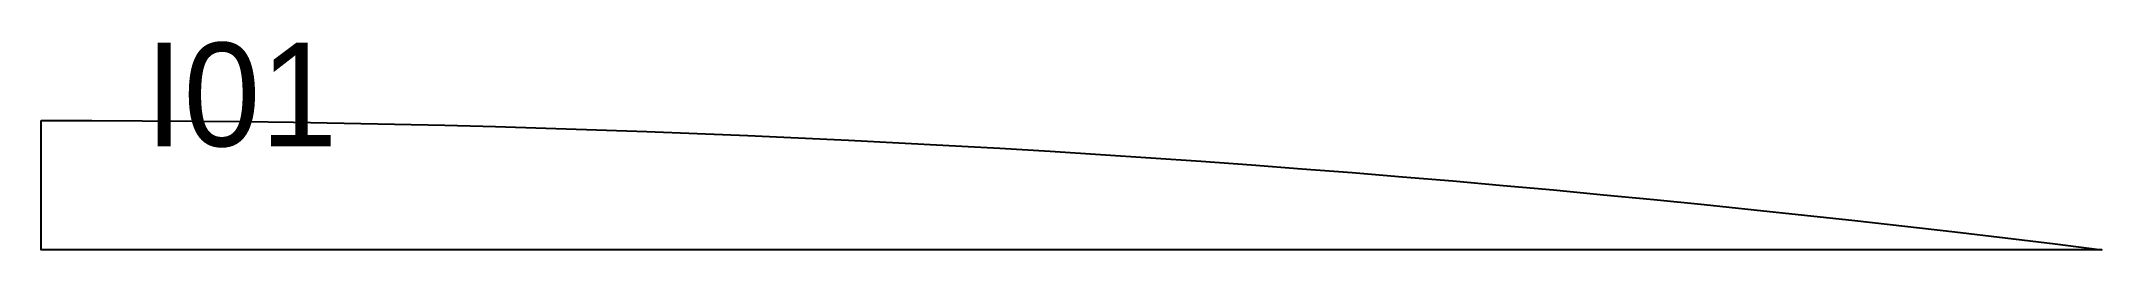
# Model space of a CAD drawing. Header units: millimetres. Extents: x 0 to 795, y 0 to 81.
import ezdxf

# ---------------------------------------------------------------- set-up
doc = ezdxf.new("R2010")
doc.units = ezdxf.units.MM
for name, color, linetype in [('CUT', 1, 'Continuous'), ('ID', 3, 'Continuous'), ('MERID', 40, 'Continuous')]:
    doc.layers.add(name, color=color, linetype=linetype)

msp = doc.modelspace()

# ---------------------------------------------------------------- linework, layer by layer
at = {"layer": 'CUT'}
msp.add_lwpolyline([(0, 50), (19.48, 49.97), (38.96, 49.88), (58.44, 49.73), (77.92, 49.52), (97.4, 49.25), (116.88, 48.92), (136.36, 48.54), (155.84, 48.09), (175.31, 47.58), (194.79, 47.01), (214.26, 46.38), (233.73, 45.7), (253.19, 44.95), (272.66, 44.14), (292.12, 43.28), (311.58, 42.35), (331.04, 41.37), (350.49, 40.32), (369.94, 39.21), (389.39, 38.05), (408.83, 36.83), (428.27, 35.54), (447.7, 34.2), (467.13, 32.79), (486.56, 31.33), (505.98, 29.81), (525.4, 28.23), (544.81, 26.59), (564.22, 24.88), (583.62, 23.12), (603.02, 21.3), (622.41, 19.42), (641.79, 17.48), (661.17, 15.49), (680.54, 13.43), (699.91, 11.31), (719.27, 9.13), (738.62, 6.9), (757.97, 4.6), (777.31, 2.25), (795.28, 0), (0, 0), (0, 50)], close=True, dxfattribs=at)
at = {"layer": 'MERID'}
msp.add_lwpolyline([(0, 0), (0, 50)], dxfattribs=at)

# ---------------------------------------------------------------- texts
at = {"layer": 'ID'}
msp.add_text('I01', height=40, dxfattribs=at).set_placement((40, 40))

doc.saveas('drawing.dxf')
